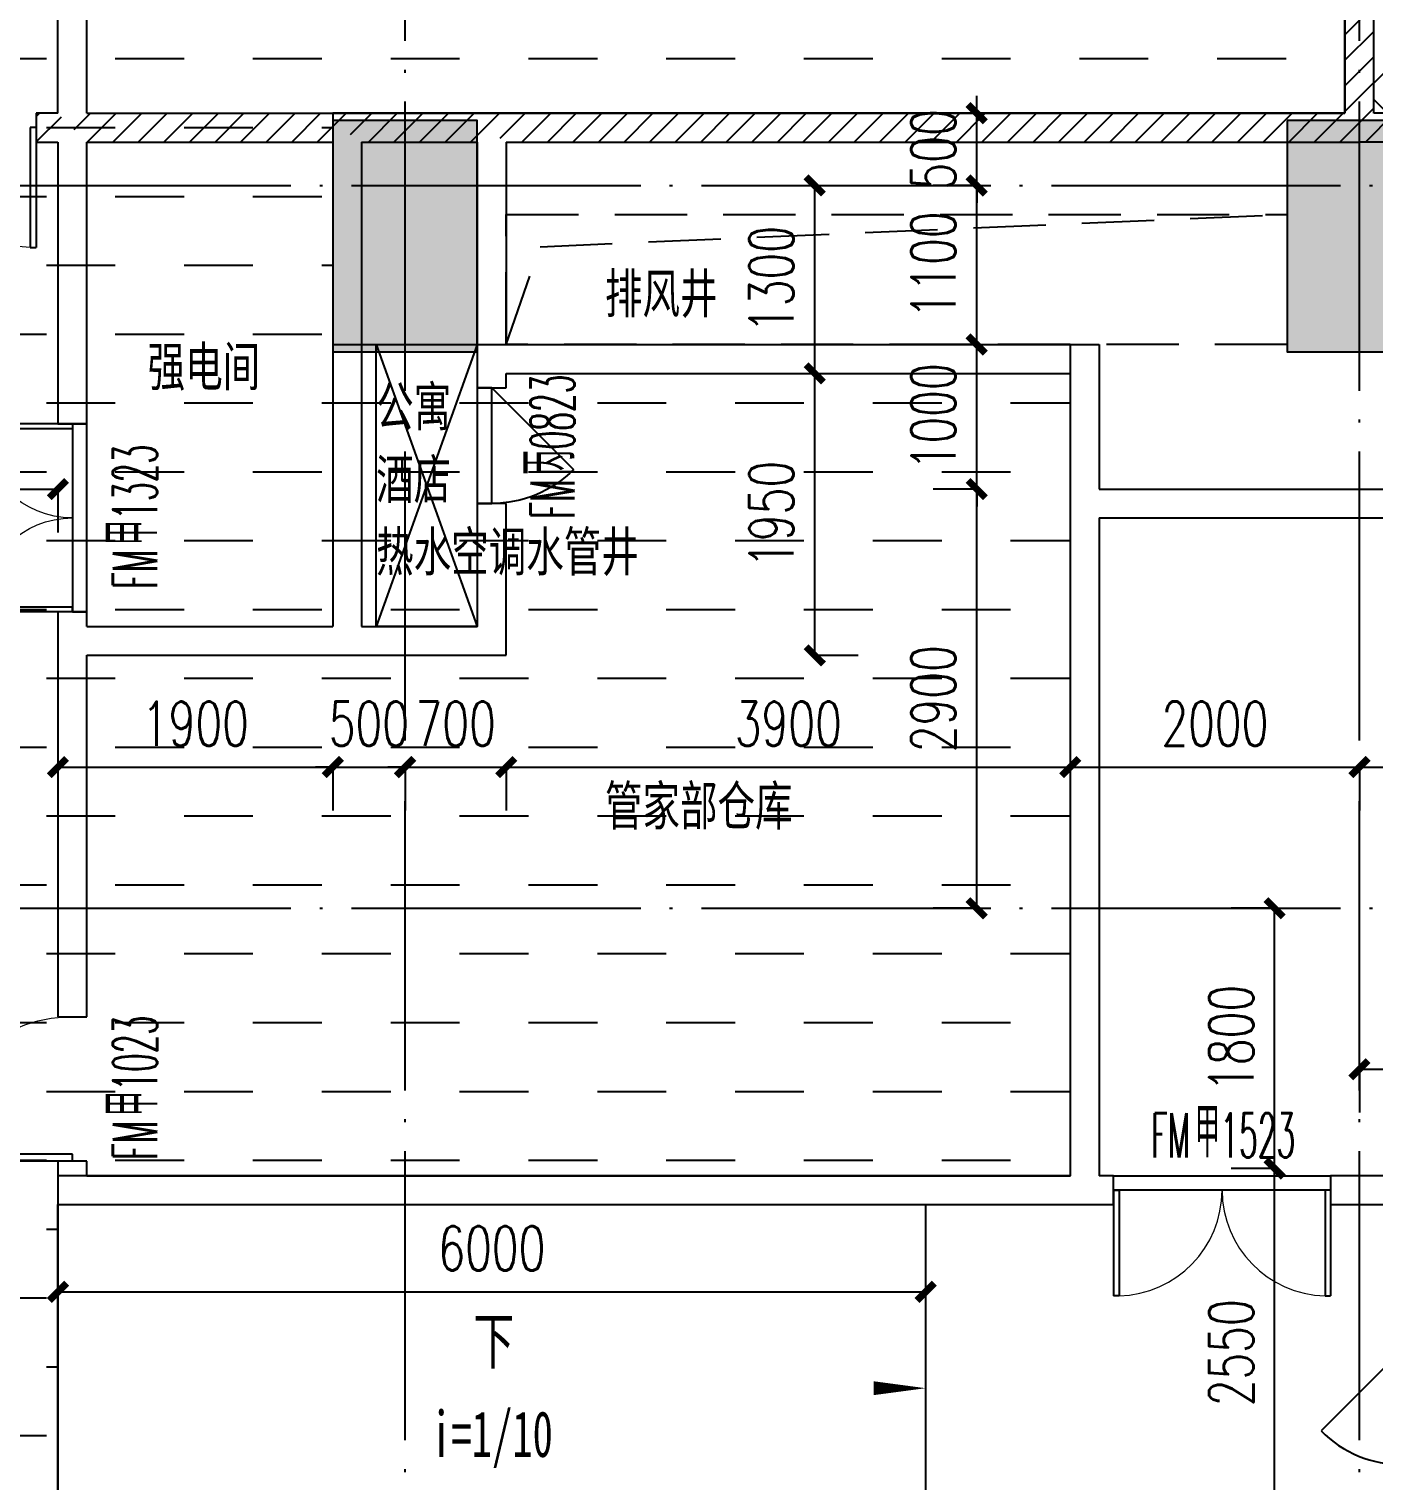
# Model space of a CAD drawing. Header units: millimetres. Extents: x 12325263 to 13848842, y -1463133 to 573208.
# Drawn here: x 12588597 to 12597897, y -851848 to -841805 of the extents above; entities that cross this region are included whole.
import ezdxf
from ezdxf.xclip import XClip

# ---------------------------------------------------------------- set-up
doc = ezdxf.new("R2010")
doc.units = ezdxf.units.MM
doc.header["$LTSCALE"] = 1000
doc.header["$XCLIPFRAME"] = 0
for name, pattern in [('ACAD_ISO02W100', [15, 12, -3]), ('DASHED2', [0.375, 0.25, -0.125]), ('DOTE', [2.42, 2, -0.2, 0.02, -0.2])]:
    doc.linetypes.add(name, pattern=pattern)
for name, color, linetype in [('A-ANNO-DIMS', 83, 'Continuous'), ('A-ANNO-TEXT', 7, 'Continuous'), ('A-AXIS', 16, 'DOTE'), ('A-COLS', 6, 'Continuous'), ('A-WALL', 5, 'Continuous'), ('A-WALL-PATT', 8, 'Continuous'), ('A_WALL(防火墙)', 151, 'Continuous'), ('DIM_SYMB', 3, 'Continuous'), ('DOOR_FIRE', 1, 'Continuous'), ('DOOR_FIRE_TEXT', 7, 'Continuous'), ('PUB_DIM', 83, 'Continuous'), ('PUB_HATCH', 8, 'Continuous'), ('PUB_TEXT', 7, 'Continuous'), ('STAIR', 2, 'Continuous'), ('WALL', 5, 'Continuous'), ('WALL-SHATCH', 8, 'Continuous'), ('建筑-楼板开洞', 251, 'Continuous'), ('投影线', 6, 'ACAD_ISO02W100')]:
    doc.layers.add(name, color=color, linetype=linetype)
doc.styles.add('_TCH_DIM_T3', font='SIMPLEX.shx', dxfattribs={"width": 0.705882, "bigfont": 'GBCBIG.shx'})
doc.styles.add('_TCH_WINDOW', font='SIMPLEX', dxfattribs={"width": 0.7, "height": 3.5, "bigfont": 'GBCBIG'})
doc.styles.add('TITXV', font='', dxfattribs={"width": 0.7})
doc.styles.add('宋体', font='', dxfattribs={"width": 0.65})
doc.styles.get('TITXV').set_extended_font_data('SimSun')
doc.styles.get('宋体').set_extended_font_data('SimSun')
doc.dimstyles.new('_TCH_ARCH&&120', dxfattribs={"dimtxt": 306, "dimasz": 120, "dimexe": 300, "dimexo": 360, "dimgap": 147, "dimtad": 1, "dimdec": 0, "dimzin": 0, "dimdsep": 46, "dimtxsty": '_TCH_DIM_T3', "dimblk": 'ARCHTICK', "dimcen": 0.09, "dimclrt": 7, "dimazin": 2, "dimtfac": 1, "dimtdec": 0, "dimtix": 1, "dimtmove": 2, "dimatfit": 3, "dimfxl": 1, "dimfxlon": 1, "dimtolj": 1, "dimtzin": 0, "dimarcsym": 0})
pattern_1 = [(45, (0, 89.76), (-88.388383, 88.388383), [])]

# ---------------------------------------------------------------- blocks, each defined once
blk = doc.blocks.new('adgshg13-A$C7F010FC0')
at = {"layer": 'WALL-SHATCH'}
h = blk.add_hatch(color=256, dxfattribs=at)
h.dxf.hatch_style = 1
h.paths.add_polyline_path([(-60384, -16881), (-763, 197), (12588, -13153), (12588, -157996), (-162965, -188820), (-171262, -180523), (-171262, -31311), (-150707, -10756), (-131860, -7981), (-99162, -7981), (-99162, -4981), (-76620, -4981), (-70108, -16881)], flags=16)
h.paths.add_polyline_path([(-60091, -16381), (-647, 647), (12988, -12988), (12988, -158332), (-163101, -189250), (-171662, -180689), (-171662, -31145), (-150778, -10261), (-131897, -7481), (-99562, -7481), (-99562, -4581), (-76366, -4581), (-69908, -16381)])
blk = doc.blocks.new('A$C4C7A72D3')
at = {"layer": 'WALL', "color": 1}
blk.add_blockref('adgshg13-A$C7F010FC0', (210433, 205503.6), dxfattribs=at)
blk = doc.blocks.new('qlzw')
at = {"layer": 'A-AXIS'}
for p, q in [((12457766.8, 979489.8), (12457766.8, 1082089.8)), ((12464366.8, 979489.8), (12464366.8, 1082089.8)), ((12411416.8, 1038989.8), (12486866.8, 1038989.8)), ((12411416.8, 1033989.8), (12486866.8, 1033989.8))]:
    blk.add_line(p, q, dxfattribs=at)
blk = doc.blocks.new('_FZH')
blk.add_lwpolyline([(-0.5, -0.5), (0.5, -0.5), (0.5, 0.5), (-0.5, 0.5)], close=True)
at = {"layer": 'PUB_HATCH'}
blk.add_solid([(-0.5, -0.5), (0.5, -0.5), (-0.5, 0.5), (0.5, 0.5)], dxfattribs=at)
blk = doc.blocks.new('asdfdsfds')
at = {"layer": 'A-COLS', "xscale": 1600, "yscale": 1000, "zscale": 1000, "rotation": 270}
for p in [(-13100, 42650), (-6500, 42650)]:
    blk.add_blockref('_FZH', p, dxfattribs=at)
blk = doc.blocks.new('_ArchTick')
at = {"color": 0, "linetype": 'ByBlock', "const_width": 0.4}
blk.add_lwpolyline([(-0.5, -0.5), (0.5, 0.5)], dxfattribs=at)
blk = doc.blocks.new('*D4163')
at = {"layer": 'A-ANNO-DIMS', "color": 0, "lineweight": -2, "transparency": 16777216}
for p, q in [((12588797, -850539), (12588797, -850840)), ((12588797, -850540), (12594797, -850540)), ((12594797, -850539), (12594797, -850840))]:
    blk.add_line(p, q, dxfattribs=at)
at = {"layer": 'Defpoints', "color": 0, "transparency": 16777216}
for p in [(12588797, -849937), (12594797, -849937), (12594797, -850540)]:
    blk.add_point(p, dxfattribs=at)
at = {"layer": 'A-ANNO-DIMS', "color": 0, "lineweight": -2, "transparency": 16777216, "xscale": 120, "yscale": 120, "zscale": 120, "rotation": 180}
blk.add_blockref('_ArchTick', (12588797, -850540), dxfattribs=at)
at = {"layer": 'A-ANNO-DIMS', "color": 0, "lineweight": -2, "transparency": 16777216, "xscale": 120, "yscale": 120, "zscale": 120}
blk.add_blockref('_ArchTick', (12594797, -850540), dxfattribs=at)
at = {"layer": 'A-ANNO-DIMS', "color": 7, "transparency": 16777216, "insert": (12591797, -850240), "char_height": 306, "attachment_point": 5, "style": '_TCH_DIM_T3'}
blk.add_mtext('\\A1;6000', dxfattribs=at)
blk = doc.blocks.new('*D4239')
at = {"layer": 'A-ANNO-DIMS', "color": 0, "lineweight": -2, "transparency": 16777216}
for p, q in [((12594029, -844187), (12594330, -844187)), ((12594030, -846137), (12594030, -844187)), ((12594029, -846137), (12594330, -846137))]:
    blk.add_line(p, q, dxfattribs=at)
at = {"layer": 'Defpoints', "color": 0, "transparency": 16777216}
for p in [(12591897, -844187), (12594030, -844187), (12591897, -846137)]:
    blk.add_point(p, dxfattribs=at)
at = {"layer": 'A-ANNO-DIMS', "color": 0, "lineweight": -2, "transparency": 16777216, "xscale": 120, "yscale": 120, "zscale": 120}
for p, rotation in [((12594030, -844187), 90), ((12594030, -846137), 270)]:
    blk.add_blockref('_ArchTick', p, dxfattribs=dict(at, rotation=rotation))
at = {"layer": 'A-ANNO-DIMS', "color": 7, "transparency": 16777216, "insert": (12593730, -845162), "char_height": 306, "attachment_point": 5, "rotation": 90, "style": '_TCH_DIM_T3'}
blk.add_mtext('\\A1;1950', dxfattribs=at)
blk = doc.blocks.new('*D4240')
at = {"layer": 'A-ANNO-DIMS', "color": 0, "lineweight": -2, "transparency": 16777216}
for p, q in [((12594029, -842887), (12594330, -842887)), ((12594030, -844187), (12594030, -842887)), ((12594029, -844187), (12594330, -844187))]:
    blk.add_line(p, q, dxfattribs=at)
at = {"layer": 'Defpoints', "color": 0, "transparency": 16777216}
for p in [(12591897, -842887), (12594030, -842887), (12591897, -844187)]:
    blk.add_point(p, dxfattribs=at)
at = {"layer": 'A-ANNO-DIMS', "color": 0, "lineweight": -2, "transparency": 16777216, "xscale": 120, "yscale": 120, "zscale": 120}
for p, rotation in [((12594030, -842887), 90), ((12594030, -844187), 270)]:
    blk.add_blockref('_ArchTick', p, dxfattribs=dict(at, rotation=rotation))
at = {"layer": 'A-ANNO-DIMS', "color": 7, "transparency": 16777216, "insert": (12593730, -843537), "char_height": 306, "attachment_point": 5, "rotation": 90, "style": '_TCH_DIM_T3'}
blk.add_mtext('\\A1;1300', dxfattribs=at)
blk = doc.blocks.new('*D4339')
at = {"layer": 'A-ANNO-DIMS', "color": 0, "lineweight": -2, "transparency": 16777216}
for p, q in [((12586597, -844986), (12586597, -845287)), ((12588797, -844986), (12588797, -845287)), ((12586597, -844987), (12588797, -844987))]:
    blk.add_line(p, q, dxfattribs=at)
at = {"layer": 'Defpoints', "color": 0, "transparency": 16777216}
for p in [(12586597, -844387), (12588797, -844387), (12588797, -844987)]:
    blk.add_point(p, dxfattribs=at)
at = {"layer": 'A-ANNO-DIMS', "color": 0, "lineweight": -2, "transparency": 16777216, "xscale": 120, "yscale": 120, "zscale": 120, "rotation": 180}
blk.add_blockref('_ArchTick', (12586597, -844987), dxfattribs=at)
at = {"layer": 'A-ANNO-DIMS', "color": 0, "lineweight": -2, "transparency": 16777216, "xscale": 120, "yscale": 120, "zscale": 120}
blk.add_blockref('_ArchTick', (12588797, -844987), dxfattribs=at)
at = {"layer": 'A-ANNO-DIMS', "color": 7, "transparency": 16777216, "insert": (12587697, -844687), "char_height": 306, "attachment_point": 5, "style": '_TCH_DIM_T3'}
blk.add_mtext('\\A1;2200', dxfattribs=at)
blk = doc.blocks.new('*D4458')
at = {"layer": 'Defpoints', "color": 0, "transparency": 16777216}
for p in [(12597210, -849687), (12597997, -849687), (12597997, -852237)]:
    blk.add_point(p, dxfattribs=at)
at = {"layer": 'PUB_DIM', "color": 0, "lineweight": -2, "transparency": 16777216}
for p, q in [((12597211, -849687), (12596910, -849687)), ((12597210, -852237), (12597210, -849687)), ((12597211, -852237), (12596910, -852237))]:
    blk.add_line(p, q, dxfattribs=at)
at = {"layer": 'PUB_DIM', "color": 0, "lineweight": -2, "transparency": 16777216, "xscale": 120, "yscale": 120, "zscale": 120}
for p, rotation in [((12597210, -849687), 90), ((12597210, -852237), 270)]:
    blk.add_blockref('_ArchTick', p, dxfattribs=dict(at, rotation=rotation))
at = {"layer": 'PUB_DIM', "color": 7, "transparency": 16777216, "insert": (12596910, -850962), "char_height": 306, "attachment_point": 5, "rotation": 90, "style": '_TCH_DIM_T3'}
blk.add_mtext('\\A1;2550', dxfattribs=at)
blk = doc.blocks.new('*D4459')
at = {"layer": 'Defpoints', "color": 0, "transparency": 16777216}
for p in [(12597210, -847887), (12597997, -847887), (12597997, -849687)]:
    blk.add_point(p, dxfattribs=at)
at = {"layer": 'PUB_DIM', "color": 0, "lineweight": -2, "transparency": 16777216}
for p, q in [((12597211, -847887), (12596910, -847887)), ((12597210, -849687), (12597210, -847887)), ((12597211, -849687), (12596910, -849687))]:
    blk.add_line(p, q, dxfattribs=at)
at = {"layer": 'PUB_DIM', "color": 0, "lineweight": -2, "transparency": 16777216, "xscale": 120, "yscale": 120, "zscale": 120}
for p, rotation in [((12597210, -847887), 90), ((12597210, -849687), 270)]:
    blk.add_blockref('_ArchTick', p, dxfattribs=dict(at, rotation=rotation))
at = {"layer": 'PUB_DIM', "color": 7, "transparency": 16777216, "insert": (12596910, -848787), "char_height": 306, "attachment_point": 5, "rotation": 90, "style": '_TCH_DIM_T3'}
blk.add_mtext('\\A1;1800', dxfattribs=at)
blk = doc.blocks.new('*D4726')
at = {"layer": 'Defpoints', "color": 0, "transparency": 16777216}
for p in [(12597797, -848237), (12598997, -848237), (12598997, -849000)]:
    blk.add_point(p, dxfattribs=at)
at = {"layer": 'PUB_DIM', "color": 0, "lineweight": -2, "transparency": 16777216}
for p, q in [((12597797, -848999), (12597797, -849300)), ((12597797, -849000), (12598997, -849000)), ((12598997, -848999), (12598997, -849300))]:
    blk.add_line(p, q, dxfattribs=at)
at = {"layer": 'PUB_DIM', "color": 0, "lineweight": -2, "transparency": 16777216, "xscale": 120, "yscale": 120, "zscale": 120, "rotation": 180}
blk.add_blockref('_ArchTick', (12597797, -849000), dxfattribs=at)
at = {"layer": 'PUB_DIM', "color": 0, "lineweight": -2, "transparency": 16777216, "xscale": 120, "yscale": 120, "zscale": 120}
blk.add_blockref('_ArchTick', (12598997, -849000), dxfattribs=at)
at = {"layer": 'PUB_DIM', "color": 7, "transparency": 16777216, "insert": (12598397, -848700), "char_height": 306, "attachment_point": 5, "style": '_TCH_DIM_T3'}
blk.add_mtext('\\A1;1200', dxfattribs=at)
blk = doc.blocks.new('*D4729')
at = {"layer": 'Defpoints', "color": 0, "transparency": 16777216}
for p in [(12595150, -844987), (12595997, -844987), (12595997, -847887)]:
    blk.add_point(p, dxfattribs=at)
at = {"layer": 'PUB_DIM', "color": 0, "lineweight": -2, "transparency": 16777216}
for p, q in [((12595151, -844987), (12594850, -844987)), ((12595150, -847887), (12595150, -844987)), ((12595151, -847887), (12594850, -847887))]:
    blk.add_line(p, q, dxfattribs=at)
at = {"layer": 'PUB_DIM', "color": 0, "lineweight": -2, "transparency": 16777216, "xscale": 120, "yscale": 120, "zscale": 120}
for p, rotation in [((12595150, -844987), 90), ((12595150, -847887), 270)]:
    blk.add_blockref('_ArchTick', p, dxfattribs=dict(at, rotation=rotation))
at = {"layer": 'PUB_DIM', "color": 7, "transparency": 16777216, "insert": (12594850, -846437), "char_height": 306, "attachment_point": 5, "rotation": 90, "style": '_TCH_DIM_T3'}
blk.add_mtext('\\A1;2900', dxfattribs=at)
blk = doc.blocks.new('*D4730')
at = {"layer": 'Defpoints', "color": 0, "transparency": 16777216}
for p in [(12595150, -843987), (12595997, -843987), (12595997, -844987)]:
    blk.add_point(p, dxfattribs=at)
at = {"layer": 'PUB_DIM', "color": 0, "lineweight": -2, "transparency": 16777216}
for p, q in [((12595150, -843987), (12595150, -843867)), ((12595151, -843987), (12594850, -843987)), ((12595150, -844987), (12595150, -843987)), ((12595151, -844987), (12594850, -844987)), ((12595150, -844987), (12595150, -845107))]:
    blk.add_line(p, q, dxfattribs=at)
at = {"layer": 'PUB_DIM', "color": 0, "lineweight": -2, "transparency": 16777216, "xscale": 120, "yscale": 120, "zscale": 120}
for p, rotation in [((12595150, -843987), 270), ((12595150, -844987), 90)]:
    blk.add_blockref('_ArchTick', p, dxfattribs=dict(at, rotation=rotation))
at = {"layer": 'PUB_DIM', "color": 7, "transparency": 16777216, "insert": (12594850, -844487), "char_height": 306, "attachment_point": 5, "rotation": 90, "style": '_TCH_DIM_T3'}
blk.add_mtext('\\A1;1000', dxfattribs=at)
blk = doc.blocks.new('*D4731')
at = {"layer": 'Defpoints', "color": 0, "transparency": 16777216}
for p in [(12595150, -842887), (12595997, -842887), (12595997, -843987)]:
    blk.add_point(p, dxfattribs=at)
at = {"layer": 'PUB_DIM', "color": 0, "lineweight": -2, "transparency": 16777216}
for p, q in [((12595151, -842887), (12594850, -842887)), ((12595150, -843987), (12595150, -842887)), ((12595151, -843987), (12594850, -843987))]:
    blk.add_line(p, q, dxfattribs=at)
at = {"layer": 'PUB_DIM', "color": 0, "lineweight": -2, "transparency": 16777216, "xscale": 120, "yscale": 120, "zscale": 120}
for p, rotation in [((12595150, -842887), 90), ((12595150, -843987), 270)]:
    blk.add_blockref('_ArchTick', p, dxfattribs=dict(at, rotation=rotation))
at = {"layer": 'PUB_DIM', "color": 7, "transparency": 16777216, "insert": (12594850, -843437), "char_height": 306, "attachment_point": 5, "rotation": 90, "style": '_TCH_DIM_T3'}
blk.add_mtext('\\A1;1100', dxfattribs=at)
blk = doc.blocks.new('*D4732')
at = {"layer": 'Defpoints', "color": 0, "transparency": 16777216}
for p in [(12595150, -842387), (12595997, -842387), (12595997, -842887)]:
    blk.add_point(p, dxfattribs=at)
at = {"layer": 'PUB_DIM', "color": 0, "lineweight": -2, "transparency": 16777216}
for p, q in [((12595150, -842387), (12595150, -842267)), ((12595151, -842387), (12594850, -842387)), ((12595150, -842887), (12595150, -842387)), ((12595151, -842887), (12594850, -842887)), ((12595150, -842887), (12595150, -843007))]:
    blk.add_line(p, q, dxfattribs=at)
at = {"layer": 'PUB_DIM', "color": 0, "lineweight": -2, "transparency": 16777216, "xscale": 120, "yscale": 120, "zscale": 120}
for p, rotation in [((12595150, -842387), 270), ((12595150, -842887), 90)]:
    blk.add_blockref('_ArchTick', p, dxfattribs=dict(at, rotation=rotation))
at = {"layer": 'PUB_DIM', "color": 7, "transparency": 16777216, "insert": (12594850, -842637), "char_height": 306, "attachment_point": 5, "rotation": 90, "style": '_TCH_DIM_T3'}
blk.add_mtext('\\A1;500', dxfattribs=at)
blk = doc.blocks.new('*D4735')
at = {"layer": 'Defpoints', "color": 0, "transparency": 16777216}
for p in [(12597797, -846137), (12599497, -846137), (12599497, -846910)]:
    blk.add_point(p, dxfattribs=at)
at = {"layer": 'PUB_DIM', "color": 0, "lineweight": -2, "transparency": 16777216}
for p, q in [((12597797, -846909), (12597797, -847210)), ((12597797, -846910), (12599497, -846910)), ((12599497, -846909), (12599497, -847210))]:
    blk.add_line(p, q, dxfattribs=at)
at = {"layer": 'PUB_DIM', "color": 0, "lineweight": -2, "transparency": 16777216, "xscale": 120, "yscale": 120, "zscale": 120, "rotation": 180}
blk.add_blockref('_ArchTick', (12597797, -846910), dxfattribs=at)
at = {"layer": 'PUB_DIM', "color": 0, "lineweight": -2, "transparency": 16777216, "xscale": 120, "yscale": 120, "zscale": 120}
blk.add_blockref('_ArchTick', (12599497, -846910), dxfattribs=at)
at = {"layer": 'PUB_DIM', "color": 7, "transparency": 16777216, "insert": (12598647, -846610), "char_height": 306, "attachment_point": 5, "style": '_TCH_DIM_T3'}
blk.add_mtext('\\A1;1700', dxfattribs=at)
blk = doc.blocks.new('*D4736')
at = {"layer": 'Defpoints', "color": 0, "transparency": 16777216}
for p in [(12595797, -846137), (12597797, -846137), (12597797, -846910)]:
    blk.add_point(p, dxfattribs=at)
at = {"layer": 'PUB_DIM', "color": 0, "lineweight": -2, "transparency": 16777216}
for p, q in [((12595797, -846909), (12595797, -847210)), ((12595797, -846910), (12597797, -846910)), ((12597797, -846909), (12597797, -847210))]:
    blk.add_line(p, q, dxfattribs=at)
at = {"layer": 'PUB_DIM', "color": 0, "lineweight": -2, "transparency": 16777216, "xscale": 120, "yscale": 120, "zscale": 120, "rotation": 180}
blk.add_blockref('_ArchTick', (12595797, -846910), dxfattribs=at)
at = {"layer": 'PUB_DIM', "color": 0, "lineweight": -2, "transparency": 16777216, "xscale": 120, "yscale": 120, "zscale": 120}
blk.add_blockref('_ArchTick', (12597797, -846910), dxfattribs=at)
at = {"layer": 'PUB_DIM', "color": 7, "transparency": 16777216, "insert": (12596797, -846610), "char_height": 306, "attachment_point": 5, "style": '_TCH_DIM_T3'}
blk.add_mtext('\\A1;2000', dxfattribs=at)
blk = doc.blocks.new('*D4737')
at = {"layer": 'Defpoints', "color": 0, "transparency": 16777216}
for p in [(12591897, -846137), (12595797, -846137), (12595797, -846910)]:
    blk.add_point(p, dxfattribs=at)
at = {"layer": 'PUB_DIM', "color": 0, "lineweight": -2, "transparency": 16777216}
for p, q in [((12591897, -846909), (12591897, -847210)), ((12591897, -846910), (12595797, -846910)), ((12595797, -846909), (12595797, -847210))]:
    blk.add_line(p, q, dxfattribs=at)
at = {"layer": 'PUB_DIM', "color": 0, "lineweight": -2, "transparency": 16777216, "xscale": 120, "yscale": 120, "zscale": 120, "rotation": 180}
blk.add_blockref('_ArchTick', (12591897, -846910), dxfattribs=at)
at = {"layer": 'PUB_DIM', "color": 0, "lineweight": -2, "transparency": 16777216, "xscale": 120, "yscale": 120, "zscale": 120}
blk.add_blockref('_ArchTick', (12595797, -846910), dxfattribs=at)
at = {"layer": 'PUB_DIM', "color": 7, "transparency": 16777216, "insert": (12593847, -846610), "char_height": 306, "attachment_point": 5, "style": '_TCH_DIM_T3'}
blk.add_mtext('\\A1;3900', dxfattribs=at)
blk = doc.blocks.new('*D4738')
at = {"layer": 'Defpoints', "color": 0, "transparency": 16777216}
for p in [(12591197, -846137), (12591897, -846137), (12591897, -846910)]:
    blk.add_point(p, dxfattribs=at)
at = {"layer": 'PUB_DIM', "color": 0, "lineweight": -2, "transparency": 16777216}
for p, q in [((12591197, -846910), (12591077, -846910)), ((12591197, -846909), (12591197, -847210)), ((12591197, -846910), (12591897, -846910)), ((12591897, -846909), (12591897, -847210)), ((12591897, -846910), (12592017, -846910))]:
    blk.add_line(p, q, dxfattribs=at)
at = {"layer": 'PUB_DIM', "color": 0, "lineweight": -2, "transparency": 16777216, "xscale": 120, "yscale": 120, "zscale": 120}
blk.add_blockref('_ArchTick', (12591197, -846910), dxfattribs=at)
at = {"layer": 'PUB_DIM', "color": 0, "lineweight": -2, "transparency": 16777216, "xscale": 120, "yscale": 120, "zscale": 120, "rotation": 180}
blk.add_blockref('_ArchTick', (12591897, -846910), dxfattribs=at)
at = {"layer": 'PUB_DIM', "color": 7, "transparency": 16777216, "insert": (12591547, -846610), "char_height": 306, "attachment_point": 5, "style": '_TCH_DIM_T3'}
blk.add_mtext('\\A1;700', dxfattribs=at)
blk = doc.blocks.new('*D4739')
at = {"layer": 'Defpoints', "color": 0, "transparency": 16777216}
for p in [(12590697, -846137), (12591197, -846137), (12591197, -846910)]:
    blk.add_point(p, dxfattribs=at)
at = {"layer": 'PUB_DIM', "color": 0, "lineweight": -2, "transparency": 16777216}
for p, q in [((12590697, -846910), (12590577, -846910)), ((12590697, -846909), (12590697, -847210)), ((12590697, -846910), (12591197, -846910)), ((12591197, -846909), (12591197, -847210)), ((12591197, -846910), (12591317, -846910))]:
    blk.add_line(p, q, dxfattribs=at)
at = {"layer": 'PUB_DIM', "color": 0, "lineweight": -2, "transparency": 16777216, "xscale": 120, "yscale": 120, "zscale": 120}
blk.add_blockref('_ArchTick', (12590697, -846910), dxfattribs=at)
at = {"layer": 'PUB_DIM', "color": 0, "lineweight": -2, "transparency": 16777216, "xscale": 120, "yscale": 120, "zscale": 120, "rotation": 180}
blk.add_blockref('_ArchTick', (12591197, -846910), dxfattribs=at)
at = {"layer": 'PUB_DIM', "color": 7, "transparency": 16777216, "insert": (12590947, -846610), "char_height": 306, "attachment_point": 5, "style": '_TCH_DIM_T3'}
blk.add_mtext('\\A1;500', dxfattribs=at)
blk = doc.blocks.new('*D4740')
at = {"layer": 'Defpoints', "color": 0, "transparency": 16777216}
for p in [(12588797, -846137), (12590697, -846137), (12590697, -846910)]:
    blk.add_point(p, dxfattribs=at)
at = {"layer": 'PUB_DIM', "color": 0, "lineweight": -2, "transparency": 16777216}
for p, q in [((12588797, -846909), (12588797, -847210)), ((12588797, -846910), (12590697, -846910)), ((12590697, -846909), (12590697, -847210))]:
    blk.add_line(p, q, dxfattribs=at)
at = {"layer": 'PUB_DIM', "color": 0, "lineweight": -2, "transparency": 16777216, "xscale": 120, "yscale": 120, "zscale": 120, "rotation": 180}
blk.add_blockref('_ArchTick', (12588797, -846910), dxfattribs=at)
at = {"layer": 'PUB_DIM', "color": 0, "lineweight": -2, "transparency": 16777216, "xscale": 120, "yscale": 120, "zscale": 120}
blk.add_blockref('_ArchTick', (12590697, -846910), dxfattribs=at)
at = {"layer": 'PUB_DIM', "color": 7, "transparency": 16777216, "insert": (12589747, -846610), "char_height": 306, "attachment_point": 5, "style": '_TCH_DIM_T3'}
blk.add_mtext('\\A1;1900', dxfattribs=at)
blk = doc.blocks.new('*D4765')
at = {"layer": 'Defpoints', "color": 0, "transparency": 16777216}
for p in [(12588110, -839737), (12588997, -839737), (12588997, -842387)]:
    blk.add_point(p, dxfattribs=at)
at = {"layer": 'PUB_DIM', "color": 0, "lineweight": -2, "transparency": 16777216}
for p, q in [((12588111, -839737), (12587810, -839737)), ((12588110, -842387), (12588110, -839737)), ((12588111, -842387), (12587810, -842387))]:
    blk.add_line(p, q, dxfattribs=at)
at = {"layer": 'PUB_DIM', "color": 0, "lineweight": -2, "transparency": 16777216, "xscale": 120, "yscale": 120, "zscale": 120}
for p, rotation in [((12588110, -839737), 90), ((12588110, -842387), 270)]:
    blk.add_blockref('_ArchTick', p, dxfattribs=dict(at, rotation=rotation))
at = {"layer": 'PUB_DIM', "color": 7, "transparency": 16777216, "insert": (12587810, -841062), "char_height": 306, "attachment_point": 5, "rotation": 90, "style": '_TCH_DIM_T3'}
blk.add_mtext('\\A1;2650', dxfattribs=at)
blk = doc.blocks.new('*D4766')
at = {"layer": 'Defpoints', "color": 0, "transparency": 16777216}
for p in [(12588110, -842387), (12588997, -842387), (12588997, -842887)]:
    blk.add_point(p, dxfattribs=at)
at = {"layer": 'PUB_DIM', "color": 0, "lineweight": -2, "transparency": 16777216}
for p, q in [((12588110, -842387), (12588110, -842267)), ((12588111, -842387), (12587810, -842387)), ((12588110, -842887), (12588110, -842387)), ((12588111, -842887), (12587810, -842887)), ((12588110, -842887), (12588110, -843007))]:
    blk.add_line(p, q, dxfattribs=at)
at = {"layer": 'PUB_DIM', "color": 0, "lineweight": -2, "transparency": 16777216, "xscale": 120, "yscale": 120, "zscale": 120}
for p, rotation in [((12588110, -842387), 270), ((12588110, -842887), 90)]:
    blk.add_blockref('_ArchTick', p, dxfattribs=dict(at, rotation=rotation))
at = {"layer": 'PUB_DIM', "color": 7, "transparency": 16777216, "insert": (12587810, -842637), "char_height": 306, "attachment_point": 5, "rotation": 90, "style": '_TCH_DIM_T3'}
blk.add_mtext('\\A1;500', dxfattribs=at)
blk = doc.blocks.new('$DorLib2D$00000002')
for p, q in [((-0.5, 0), (-0.5, 0.4875)), ((-0.475, 0.4875), (-0.5, 0.4875)), ((-0.475, 0), (-0.475, 0.4875)), ((0.475, 0), (0.475, 0.4875)), ((0.475, 0.4875), (0.5, 0.4875)), ((0.5, 0), (0.5, 0.4875)), ((-0.5, 0), (-0.475, 0)), ((0.5, 0), (0.475, 0))]:
    blk.add_line(p, q)
at = {"lineweight": 13}
for centre, start, end in [((-0.4875, 0), 0, 88.53072), ((0.4875, 0), 91.46928, 180)]:
    blk.add_arc(centre, 0.4875, start, end, dxfattribs=at)
blk = doc.blocks.new('$DorLib2D$00000001')
for p, q in [((0.45, 0.975), (0.5, 0.975)), ((0.45, 0), (0.45, 0.975)), ((0.5, 0), (0.5, 0.975)), ((0.5, 0), (0.45, 0))]:
    blk.add_line(p, q)
at = {"lineweight": 13}
blk.add_arc((0.475, 0), 0.975, 91.4693, 180, dxfattribs=at)
blk = doc.blocks.new('$DorLib2D$00000114')
at = {"color": 0}
blk.add_line((0.5, 0), (-0.207, 0.707), dxfattribs=at)
blk.add_arc((0.5, 0), 1, 135, 180, dxfattribs=at)

msp = doc.modelspace()

# ---------------------------------------------------------------- block references
ref = msp.add_blockref('A$C4C7A72D3', (12385714.9, -906209.5), dxfattribs=dict(rotation=350.041249254255))
XClip(ref).set_block_clipping_path([(223442.8584877662, 85923.1187333744), (220542.7961432356, 85923.1422391906), (220542.8579492103, 89292.823275506), (211526.9150355905, 89292.8101311298), (210631.4331447985, 94392.8080583527), (206113.3685902953, 94392.8025418455), (206001.4315187763, 95030.3127344656), (204376.2826588508, 94744.9613686837), (203364.4570056833, 100506.9030052917), (197947.3947122637, 99555.7482674252), (192482.3428474721, 130679.4765393781), (190118.7804593667, 130264.4504016289), (191623.4071957469, 121695.6427078634), (177046.6486519482, 119136.2011700841), (175707.6223907359, 126760.8483765714), (173902.988371335, 128026.4039125028), (169528.3854461554, 127258.2903269802), (169070.0967394859, 129868.3614864857), (163308.2517458182, 128856.6693391807), (163766.52659606, 126246.6171700556), (159679.1795131005, 125528.9180921423), (170669.6888374612, 62935.797914044), (167222.1989369914, 62330.4650948944), (167939.7759490944, 58243.6808593175), (171386.9528796654, 58848.2912487988), (172857.0656793863, 50477.0032648193), (165962.5026008021, 49266.4230898353), (168037.7813034765, 37447.1796448426), (140649.9584970828, 32638.2390106404), (115387.9799239188, 28202.5781787895), (95598.7254695911, 140907.4332163476), (226939.476109907, 163968.8668500402), (240128.6952811591, 88852.8973128139)])

# ---------------------------------------------------------------- next in the draw order: hatches: boundary and pattern name
at = {"layer": 'A-WALL-PATT'}
h = msp.add_hatch(dxfattribs=at)
h.set_pattern_fill('ANSI37', color=252, scale=300)
h.set_pattern_definition([(45, (0, 0), (-336.759605, 336.759605), []), (135, (0, 0), (-336.759605, -336.759605), [])])
h.paths.add_polyline_path([(12620650.4, -860223), (12617794, -859722), (12618376.9, -856402.6), (12609496.8, -854843.4), (12609496.8, -849665.4), (12605046.8, -848884), (12605046.8, -848236.8), (12604796.8, -848236.8), (12604796.8, -848236.8), (12603396.8, -848236.8), (12603396.8, -842386.7), (12597896.8, -842386.8), (12597896.8, -819486.8), (12597896.6, -810786.8), (12595496.8, -810786.8), (12595496.9, -819486.7), (12580697.2, -819486.7), (12580696.9, -811745.4), (12579138.3, -810186.8), (12574696.8, -810186.7), (12574696.8, -807536.8), (12568846.8, -807536.8), (12568846.8, -810186.8), (12564696.9, -810186.8), (12564696.8, -873736.8), (12561196.8, -873736.8), (12561196.8, -877886.8), (12564696.8, -877886.8), (12564696.8, -886386.8), (12557696.8, -886386.8), (12557696.8, -898386.9), (12504241.6, -898386.9), (12504241.6, -783958), (12634041.3, -783958), (12627930.1, -818762.8)])
h = msp.add_hatch(dxfattribs=at)
h.set_pattern_fill('普通砖', color=256, scale=50, style=0)
h.set_pattern_definition(pattern_1)
h.paths.add_polyline_path([(12597796.8, -842486.7), (12597896.7, -842386.7), (12597896.7, -834536.8), (12597796.8, -834536.8), (12597696.7, -834636.8), (12597696.7, -842386.8)])
h = msp.add_hatch(dxfattribs=at)
h.set_pattern_fill('普通砖', color=256, scale=50, style=0)
h.set_pattern_definition(pattern_1)
h.paths.add_polyline_path([(12588796.8, -842386.8), (12588646.8, -842386.8), (12588646.8, -842586.8), (12588796.8, -842586.8), (12588896.8, -842486.8)])
h = msp.add_hatch(dxfattribs=at)
h.set_pattern_fill('普通砖', color=256, scale=50, style=0)
h.set_pattern_definition(pattern_1)
h.paths.add_polyline_path([(12588896.8, -842486.8), (12588996.8, -842586.8), (12590696.8, -842586.8), (12590796.8, -842520.1), (12590796.8, -842386.8), (12588996.8, -842386.8)])
h = msp.add_hatch(dxfattribs=at)
h.set_pattern_fill('普通砖', color=256, scale=50, style=0)
h.set_pattern_definition(pattern_1)
h.paths.add_polyline_path([(12590796.8, -842520.1), (12590896.8, -842586.8), (12591696.8, -842586.8), (12591796.8, -842520.1), (12591796.8, -842386.8), (12590796.8, -842386.8)])
h = msp.add_hatch(dxfattribs=at)
h.set_pattern_fill('普通砖', color=256, scale=50, style=0)
h.set_pattern_definition(pattern_1)
h.paths.add_polyline_path([(12591796.8, -842520.1), (12591896.8, -842586.8), (12597796.8, -842586.8), (12597796.8, -842486.7), (12597696.7, -842386.8), (12591796.8, -842386.8)])
h = msp.add_hatch(dxfattribs=at)
h.set_pattern_fill('普通砖', color=256, scale=50, style=0)
h.set_pattern_definition(pattern_1)
h.paths.add_polyline_path([(12603196.8, -842586.7), (12603396.8, -842386.7), (12597896.7, -842386.7), (12597796.8, -842486.7), (12597796.7, -842586.7)])
at = {"layer": '建筑-楼板开洞'}
h = msp.add_hatch(dxfattribs=at)
h.set_pattern_fill('DASH', color=256, scale=500)
h.set_pattern_definition([(0, (0, 0), (476.25, 476.25), [476.25, -476.25])])
h.paths.add_polyline_path([(12597696.7, -842386.8), (12590696.8, -842386.9), (12590697.1, -843986.8), (12595796.8, -843986.9), (12595797.1, -849736.9), (12588796.8, -849736.8), (12588796.8, -851936.8), (12564896.8, -851936.8), (12564896.8, -816186.8), (12568846.8, -816186.8), (12568846.8, -816040), (12568846.8, -807536.8), (12574696.8, -807536.8), (12574696.8, -810386.8), (12575896.8, -810386.8), (12579055.2, -810386.8), (12580496.9, -811828.2), (12580696.9, -819086.9), (12595696.9, -819086.7), (12595696.9, -812786.8), (12597696.7, -812786.8)])

# ---------------------------------------------------------------- next in the draw order: linework, layer by layer
at = {"layer": 'A-WALL'}
for p, q in [((12588796.8, -842386.8), (12588796.8, -839736.8)), ((12588996.8, -842386.8), (12588996.8, -839936.8)), ((12588796.8, -842586.8), (12588796.8, -844536.8)), ((12588996.8, -844536.8), (12588996.8, -842586.8)), ((12590696.8, -842586.8), (12590696.8, -845936.8)), ((12590896.8, -842586.8), (12590896.8, -845936.8)), ((12591696.8, -842586.8), (12591696.8, -844086.8)), ((12591896.8, -842586.8), (12591896.8, -843986.8)), ((12591896.8, -843986.8), (12595996.8, -843986.8)), ((12595996.8, -843986.8), (12595996.8, -844986.8)), ((12591696.8, -844086.8), (12591696.8, -844286.8)), ((12591896.8, -844286.8), (12591896.8, -844186.8)), ((12591896.8, -844186.8), (12595796.8, -844186.8)), ((12595796.8, -844186.8), (12595796.8, -845086.8)), ((12591696.8, -844286.8), (12591896.8, -844286.8)), ((12588796.8, -844536.8), (12588996.8, -844536.8)), ((12591896.8, -845086.8), (12591696.8, -845086.8)), ((12591696.8, -845086.8), (12591696.8, -845936.8)), ((12591896.8, -846136.8), (12591896.8, -845086.8)), ((12595796.8, -845086.8), (12595796.8, -849736.8)), ((12595996.8, -844986.8), (12599296.8, -844986.8)), ((12595996.8, -845186.8), (12599496.8, -845186.8)), ((12595996.8, -845186.8), (12595996.8, -849736.8)), ((12588996.8, -845836.8), (12588796.8, -845836.8)), ((12588796.8, -845836.8), (12588796.8, -846036.8)), ((12588996.8, -845936.8), (12588996.8, -845836.8)), ((12588996.8, -845936.8), (12590696.8, -845936.8)), ((12590896.8, -845936.8), (12591696.8, -845936.8)), ((12588796.8, -846036.8), (12588796.8, -848636.8)), ((12588996.8, -846136.8), (12590796.8, -846136.8)), ((12588996.8, -848636.8), (12588996.8, -846136.8)), ((12590796.8, -846136.8), (12591896.8, -846136.8)), ((12588796.8, -848636.8), (12588996.8, -848636.8)), ((12588996.8, -849636.8), (12588796.8, -849636.8)), ((12588796.8, -849636.8), (12588796.8, -849936.8)), ((12588996.8, -849736.8), (12588996.8, -849636.8)), ((12588996.8, -849736.8), (12595796.8, -849736.8)), ((12596096.8, -849736.8), (12595996.8, -849736.8)), ((12596096.8, -849936.8), (12596096.8, -849736.8)), ((12598096.8, -849736.8), (12597596.8, -849736.8)), ((12597596.8, -849736.8), (12597596.8, -849936.8)), ((12588796.8, -849936.8), (12595896.8, -849936.8)), ((12595896.8, -849936.8), (12596096.8, -849936.8)), ((12597596.8, -849936.8), (12597996.8, -849936.8))]:
    msp.add_line(p, q, dxfattribs=at)
at = {"layer": 'A_WALL(防火墙)'}
for p, q in [((12597896.7, -842386.7), (12597896.7, -834536.8)), ((12597696.7, -842386.8), (12597696.7, -834636.8)), ((12588796.8, -842386.8), (12588646.8, -842386.8)), ((12588646.8, -842386.8), (12588646.8, -842586.8)), ((12588996.8, -842386.8), (12590796.8, -842386.8)), ((12590796.8, -842386.8), (12591796.8, -842386.8)), ((12591796.8, -842386.8), (12597696.7, -842386.8)), ((12603396.8, -842386.7), (12597896.7, -842386.7)), ((12588646.8, -842586.8), (12588796.8, -842586.8)), ((12588996.8, -842586.8), (12590696.8, -842586.8)), ((12590896.8, -842586.8), (12591696.8, -842586.8)), ((12591896.8, -842586.8), (12597796.8, -842586.8)), ((12603196.8, -842586.7), (12597796.7, -842586.7))]:
    msp.add_line(p, q, dxfattribs=at)
at = {"layer": 'DIM_SYMB'}
msp.add_lwpolyline([(12588796.8, -851206.8, 0, 0, 0), (12594796.8, -851206.8, 0, 96, 0), (12594436.8, -851206.8, 0, 0, 0)], format="xyseb", dxfattribs=at)
at = {"layer": 'DOOR_FIRE'}
for points in [[(12591796.8, -844286.8), (12591696.8, -844286.8), (12591696.8, -845086.8), (12591796.8, -845086.8)], [(12588996.8, -844536.8), (12588896.8, -844536.8), (12588896.8, -845836.8), (12588996.8, -845836.8)], [(12596096.8, -849736.8), (12597596.8, -849736.8), (12597596.8, -849836.8), (12596096.8, -849836.8)]]:
    msp.add_lwpolyline(points, close=True, dxfattribs=at)
at = {"layer": 'PUB_HATCH', "color": 6, "elevation": 0}
msp.add_lwpolyline([(12603396.8, -842386.7), (12597896.8, -842386.8), (12597896.8, -819486.8), (12597896.6, -810786.8), (12595496.8, -810786.8), (12595496.9, -819486.7), (12580697.2, -819486.7), (12580696.9, -811745.4), (12579138.3, -810186.8), (12574696.8, -810186.7), (12574696.8, -807536.8), (12568846.8, -807536.8), (12568846.8, -810186.8), (12564696.9, -810186.8), (12564696.8, -873736.8), (12561196.8, -873736.8), (12561196.8, -877886.8), (12564696.8, -877886.8), (12564696.8, -886386.8), (12557696.8, -886386.8), (12557696.8, -898386.9), (12504241.6, -898386.9)], dxfattribs=at)
at = {"layer": 'STAIR'}
msp.add_lwpolyline([(12588796.8, -851936.8), (12588796.8, -849936.6), (12594796.8, -849936.6), (12594796.8, -851936.8)], close=True, dxfattribs=at)
at = {"layer": '建筑-楼板开洞'}
for p, q in [((12590996.8, -843986.8), (12591696.8, -845936.8)), ((12591696.8, -843986.8), (12590996.8, -845936.8))]:
    msp.add_line(p, q, dxfattribs=at)
for points in [[(12597696.7, -842386.8), (12590696.8, -842386.9), (12590697.1, -843986.8), (12595796.8, -843986.9), (12595797.1, -849736.9), (12588796.8, -849736.8), (12588796.8, -851936.8), (12564896.8, -851936.8), (12564896.8, -816186.8), (12568846.8, -816186.8), (12568846.8, -816040), (12568846.8, -807536.8), (12574696.8, -807536.8), (12574696.8, -810386.8), (12575896.8, -810386.8), (12579055.2, -810386.8), (12580496.9, -811828.2), (12580696.9, -819086.9), (12595696.9, -819086.7), (12595696.9, -812786.8), (12597696.7, -812786.8)], [(12590996.8, -843986.8), (12591696.8, -843986.8), (12591696.8, -845936.8), (12590996.8, -845936.8)]]:
    msp.add_lwpolyline(points, close=True, dxfattribs=at)
at = {"layer": '投影线', "linetype": 'DASHED2', "ltscale": 2}
msp.add_lwpolyline([(12591896.8, -843086.8), (12597296.8, -843086.8), (12597296.8, -843986.8), (12591896.8, -843986.8)], close=True, dxfattribs=at)
msp.add_lwpolyline([(12591896.8, -843986.8), (12592130.7, -843310.2), (12597296.8, -843086.8)], dxfattribs=at)

# ---------------------------------------------------------------- next in the draw order: block references
at = {"color": 2}
msp.add_blockref('qlzw', (133430, -1881876.5), dxfattribs=at)
msp.add_blockref('asdfdsfds', (12604296.8, -885886.8))
at = {"layer": 'DOOR_FIRE', "zscale": 200}
for p, xscale, yscale in [((12587796.8, -842486.8), 1700, -1700), ((12596846.8, -849836.8), -1500, -1500)]:
    msp.add_blockref('$DorLib2D$00000002', p, dxfattribs=dict(at, xscale=xscale, yscale=yscale))
for name, p, xscale, yscale, rotation in [('$DorLib2D$00000114', (12591796.8, -844686.8), -800, 800, 270), ('$DorLib2D$00000002', (12588896.8, -845186.8), 1300, -1300, 269.9999999999699), ('$DorLib2D$00000001', (12588896.8, -849136.8), 1000, -1000, 270), ('$DorLib2D$00000114', (12598096.8, -851336.8), 800, 800, 89.99999999721597)]:
    msp.add_blockref(name, p, dxfattribs=dict(at, xscale=xscale, yscale=yscale, rotation=rotation))

# ---------------------------------------------------------------- next in the draw order: texts
at = {"layer": 'A-ANNO-TEXT', "style": 'TITXV', "width": 0.7}
for s, p in [('排风井', (12592579.1, -843770)), ('强电间', (12589416.8, -844274.9)), ('公寓', (12590996.8, -844550.9)), ('酒店', (12590996.8, -845054.9)), ('热水空调水管井', (12590996.8, -845554.9)), ('管家部仓库', (12592579.1, -847312.9))]:
    msp.add_text(s, height=271.9, dxfattribs=at).set_placement(p)
at = {"layer": 'DOOR_FIRE_TEXT', "style": '_TCH_WINDOW'}
for s, height, width, p in [('0823', 306, 0.494118, (12592369.5, -844713.5)), ('1323', 306, 0.494118, (12589482.7, -845199.1)), ('丙', 347.2, 0.7, (12592369.5, -844890.5)), ('FM', 306, 0.494118, (12592369.5, -845192.9)), ('甲', 347.2, 0.7, (12589482.7, -845376.1)), ('FM', 306, 0.494118, (12589482.7, -845678.5)), ('1023', 306, 0.494118, (12589482.9, -849149.1)), ('甲', 347.2, 0.7, (12589482.9, -849326.1)), ('FM', 306, 0.494118, (12589482.9, -849628.5))]:
    msp.add_text(s, height=height, rotation=90, dxfattribs=dict(at, width=width)).set_placement(p)
for s, height, width, p in [('FM', 306, 0.494118, (12596355.1, -849610.9)), ('甲', 347.2, 0.7, (12596657.5, -849610.9)), ('1523', 306, 0.494118, (12596834.5, -849610.9))]:
    msp.add_text(s, height=height, dxfattribs=dict(at, width=width)).set_placement(p)
at = {"layer": 'PUB_TEXT', "style": '宋体', "width": 0.65}
for s, height, p in [('下', 317.2, (12591669.5, -851038.3)), ('i=1/10', 317.22, (12591377.5, -851682.3))]:
    msp.add_text(s, height=height, dxfattribs=at).set_placement(p)

# ---------------------------------------------------------------- next in the draw order: dimensions: what is measured, and where the dimension line sits
at = {"layer": 'A-ANNO-DIMS'}
for p1, p2, distance, picture, middle in [((12591896.8, -844186.8), (12591896.8, -842886.8), -2133.2, '*D4240', (12593730, -843536.8)), ((12591896.8, -846136.8), (12591896.8, -844186.8), -2133.2, '*D4239', (12593730, -845161.8)), ((12586596.8, -844386.6), (12588796.8, -844386.6), -600, '*D4339', (12587696.8, -844686.6)), ((12588796.8, -849936.8), (12594796.8, -849936.8), -603.2, '*D4163', (12591796.8, -850240))]:
    dim = msp.add_aligned_dim(p1=p1, p2=p2, distance=distance, dimstyle='_TCH_ARCH&&120', dxfattribs=at)
    dim.commit()
    dim.dimension.update_dxf_attribs({"geometry": picture, "text_midpoint": middle})
at = {"layer": 'PUB_DIM'}
for p1, p2, distance, picture, middle in [((12588996.8, -842386.8), (12588996.8, -839736.8), 886.8, '*D4765', (12587810, -841061.8)), ((12588996.8, -842886.8), (12588996.8, -842386.8), 886.8, '*D4766', (12587810, -842636.8)), ((12595996.8, -842886.8), (12595996.8, -842386.8), 846.8, '*D4732', (12594850, -842636.8)), ((12595996.8, -843986.8), (12595996.8, -842886.8), 846.8, '*D4731', (12594850, -843436.8)), ((12595996.8, -844986.8), (12595996.8, -843986.8), 846.8, '*D4730', (12594850, -844486.8)), ((12595996.8, -847886.8), (12595996.8, -844986.8), 846.8, '*D4729', (12594850, -846436.8)), ((12588796.8, -846136.8), (12590696.8, -846136.8), -773.2, '*D4740', (12589746.8, -846610)), ((12590696.8, -846136.8), (12591196.8, -846136.8), -773.2, '*D4739', (12590946.8, -846610)), ((12591196.8, -846136.8), (12591896.8, -846136.8), -773.2, '*D4738', (12591546.8, -846610)), ((12591896.8, -846136.8), (12595796.8, -846136.8), -773.2, '*D4737', (12593846.8, -846610)), ((12595796.8, -846136.8), (12597796.8, -846136.8), -773.2, '*D4736', (12596796.8, -846610)), ((12597796.8, -846136.8), (12599496.8, -846136.8), -773.2, '*D4735', (12598646.8, -846610)), ((12597996.8, -849686.8), (12597996.8, -847886.8), 786.8, '*D4459', (12596910, -848786.8)), ((12597796.8, -848236.8), (12598996.8, -848236.8), -763.2, '*D4726', (12598396.8, -848700)), ((12597996.8, -852236.8), (12597996.8, -849686.8), 786.8, '*D4458', (12596910, -850961.8))]:
    dim = msp.add_aligned_dim(p1=p1, p2=p2, distance=distance, dimstyle='_TCH_ARCH&&120', dxfattribs=at)
    dim.commit()
    dim.dimension.update_dxf_attribs({"geometry": picture, "text_midpoint": middle})

doc.saveas('drawing.dxf')
